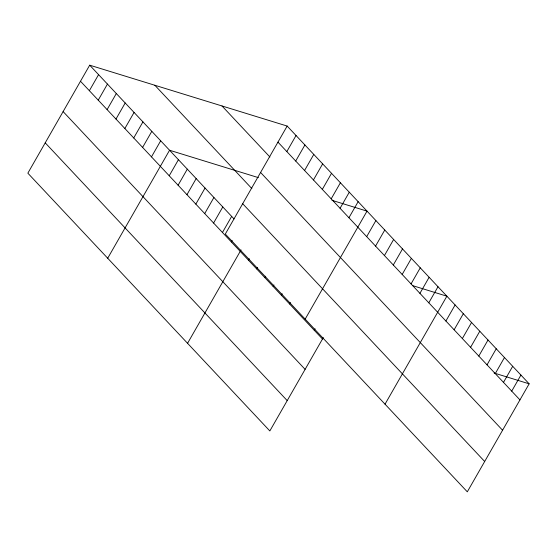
<?xml version="1.0" encoding="UTF-8"?>
<svg xmlns="http://www.w3.org/2000/svg" width="557" height="557" viewBox="0 0 557 557"><rect width="100%" height="100%" fill="white"/><g stroke="black" fill="none" stroke-linecap="round" stroke-linejoin="round"><path stroke-width="0.84" d="M287.161 126.056L225.313 234.051L467.302 491.824L529.15 383.829L287.161 126.056L89.698 65.176L27.85 173.171L269.839 430.944L323.318 337.563M89.364 90.707L98.575 74.631M98.241 100.156L107.445 84.079M107.111 109.604L116.316 93.534M115.981 119.059L125.193 102.982M124.859 128.507L134.063 112.437M133.729 137.962L142.933 121.886M142.606 147.41L151.81 131.341M151.476 156.865L160.681 140.789M107.703 258.239L169.558 150.244L258.413 177.641M169.224 175.768L178.428 159.692M178.094 185.216L187.298 169.147M186.964 194.672L196.175 178.595M195.841 204.12L205.046 188.05M204.711 213.575L213.916 197.498M213.589 223.023L222.793 206.953M222.459 232.478L231.663 216.401M231.329 241.926L232.172 240.471M286.834 151.581L296.039 135.511M187.563 343.3L241.042 249.919M295.704 161.036L304.909 144.959M248.429 260.147L249.271 258.685M304.575 170.484L313.786 154.414M256.659 268.906L257.494 267.451M313.452 179.939L322.656 163.862M264.888 277.671L265.724 276.209M322.322 189.387L331.526 173.318M273.111 286.437L273.953 284.975M331.192 198.842L340.404 182.766M281.341 295.203L282.176 293.741M340.069 208.29L349.274 192.221M289.57 303.962L290.406 302.507M348.94 217.745L358.144 201.669M305.173 319.119L367.021 211.124L331.993 200.325M366.687 236.648L375.891 220.572M314.252 330.259L315.088 328.797M375.557 246.097L384.762 230.027M384.434 255.552L393.639 239.475M393.305 265L402.509 248.93M402.175 274.455L411.386 258.378M411.052 283.903L420.257 267.833M419.922 293.358L429.127 277.282M428.799 302.806L438.004 286.737M385.026 404.18L446.874 296.185L412.667 285.637M445.899 321.027L455.104 304.951M454.122 329.786L463.327 313.716M462.352 338.552L471.556 322.475M470.581 347.317L479.786 331.241M478.804 356.083L488.016 340.007M487.034 364.842L496.238 348.773M495.264 373.608L504.468 357.531M503.486 382.374L512.698 366.297M511.716 391.139L520.92 375.063M494.122 373.03L529.15 383.829M277.957 142.132L519.946 399.898M221.999 105.969L269.915 157.004M260.585 172.468L502.574 430.234M154.86 85.27L251.875 188.607M242.685 203.716L484.674 461.488M89.698 65.176L234.031 218.922M80.493 81.252L322.482 339.025M63.122 111.588L305.104 369.354M45.221 142.843L287.21 400.608"/></g></svg>
